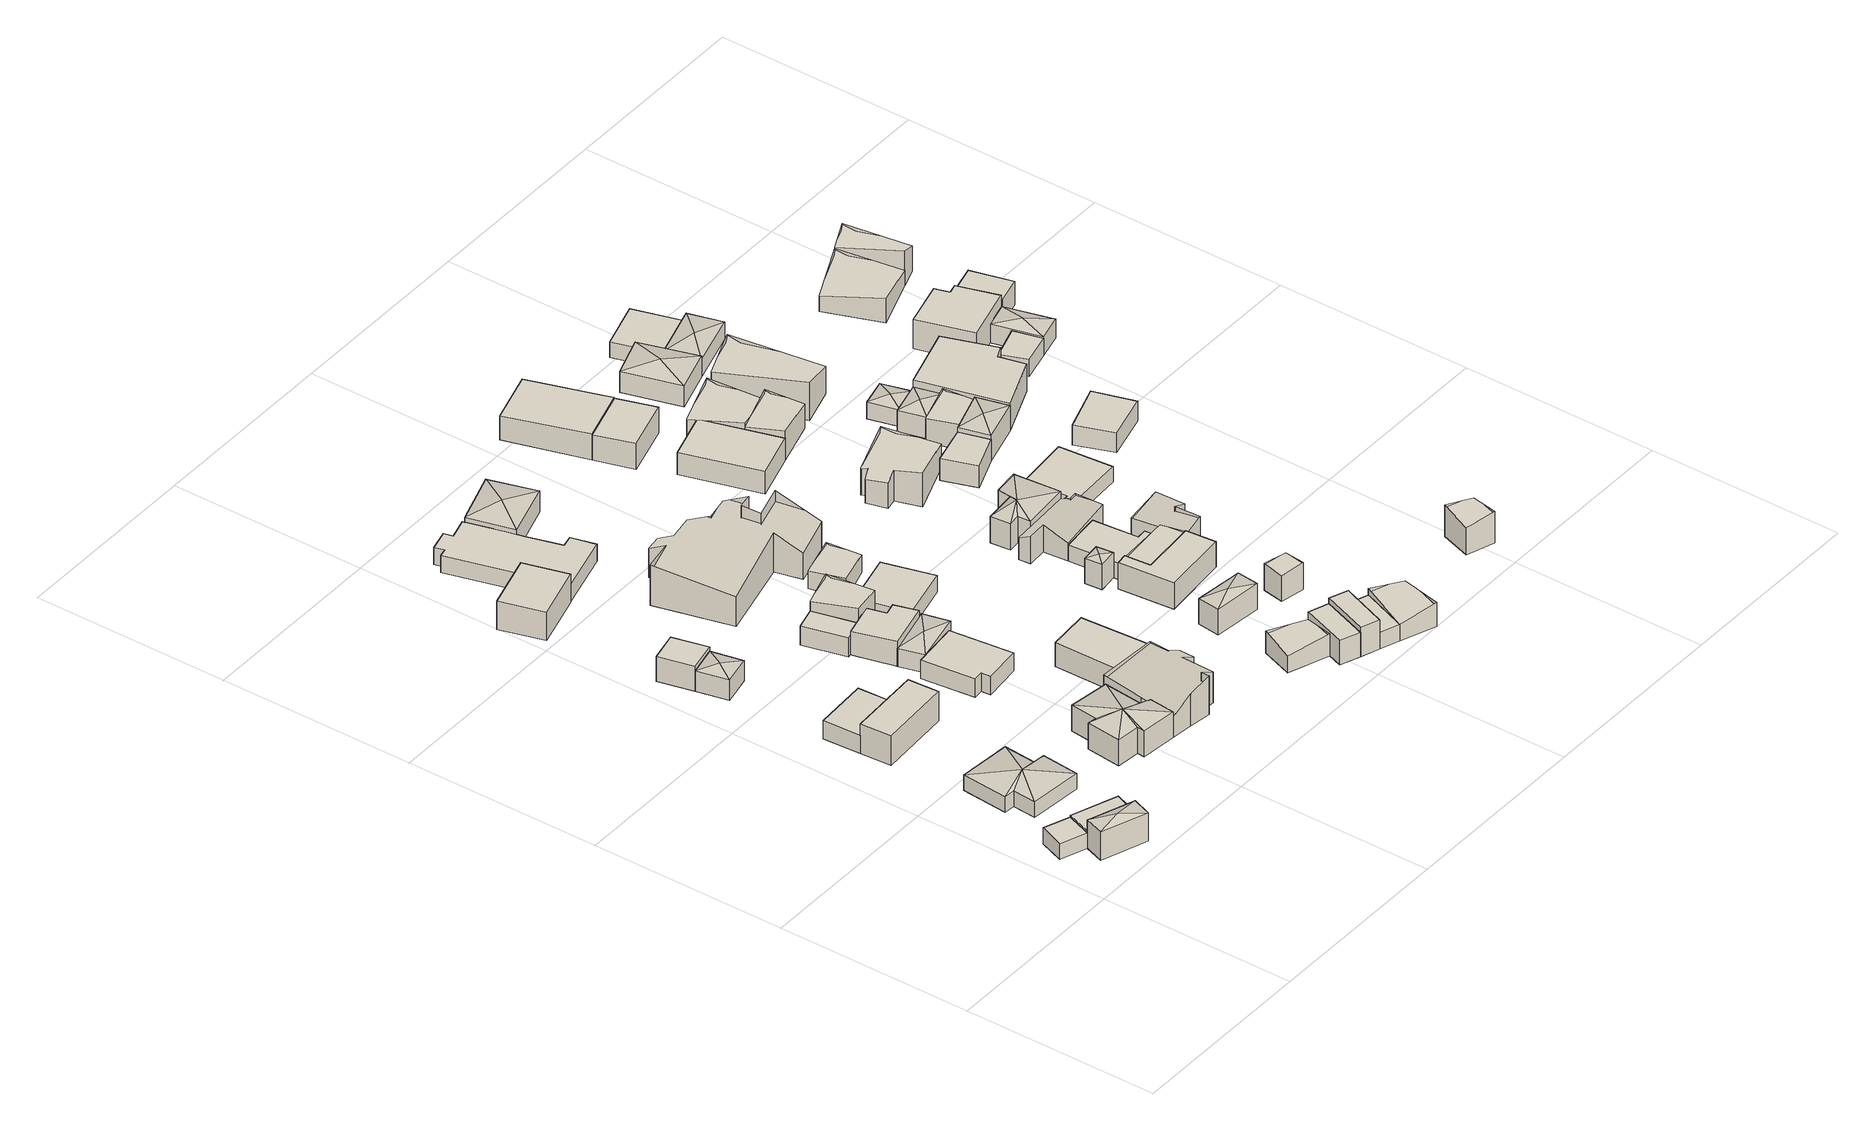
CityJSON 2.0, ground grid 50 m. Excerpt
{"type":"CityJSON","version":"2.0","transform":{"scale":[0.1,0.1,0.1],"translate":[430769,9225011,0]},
"CityObjects":{
"building1":{"type":"Building","attributes":{"Building Type":"Residential","Roof Shape":"shed","Roof Material":"Concrete Glazed Tile","Roof Material Code":1,"Roof Direction":"northwest","Building Height":4.16,"Roof Slope":19.7,"Footprint Area":46.92,"Solar PV Capacity Low":5.87,"Solar PV Capacity High":7.72,"Solar Annual Energy Low":8470,"Solar Annual Energy High":11163,"Suitable PV Area":35.07},"geometry":[{"type":"MultiSurface","lod":"2.2","boundaries":[[[0,1,2,3,4,1]],[[1,4,5,6]],[[4,3,7,5]],[[3,2,8,7]],[[2,1,6,8]],[[1,0,9,6]],[[6,5,7,8,6,9]]]}]},
"building2":{"type":"Building","attributes":{"Building Type":"Residential","Roof Shape":"hip","Roof Material":"Concrete Glazed Tile","Roof Material Code":1,"Roof Direction":"northwest","Building Height":7.69,"Roof Slope":29.2,"Footprint Area":64.71,"Solar PV Capacity Low":8.1,"Solar PV Capacity High":10.64,"Solar Annual Energy Low":11683,"Solar Annual Energy High":15397,"Suitable PV Area":48.37},"geometry":[{"type":"MultiSurface","lod":"2.2","boundaries":[[[2,10,11,12]],[[12,11,13,14]],[[11,10,15,13]],[[10,2,16,15]],[[2,12,14,16]],[[14,13,17]],[[13,15,17]],[[15,16,17]],[[16,14,17]]]}]},
"building3":{"type":"Building","attributes":{"Building Type":"Residential","Roof Shape":"shed","Roof Material":"Concrete Glazed Tile","Roof Material Code":1,"Roof Direction":"northwest","Building Height":4.63,"Roof Slope":14.7,"Footprint Area":81.91,"Solar PV Capacity Low":10.26,"Solar PV Capacity High":13.47,"Solar Annual Energy Low":14789,"Solar Annual Energy High":19491,"Suitable PV Area":61.23},"geometry":[{"type":"MultiSurface","lod":"2.2","boundaries":[[[3,2,12,18]],[[18,12,19,20]],[[12,2,21,19]],[[2,3,22,21]],[[3,18,20,22]],[[20,19,21,22]]]}]},
"building4":{"type":"Building","attributes":{"Building Type":"Residential","Roof Shape":"hip","Roof Material":"Concrete Glazed Tile","Roof Material Code":1,"Roof Direction":"west","Building Height":4.19,"Roof Slope":29.5,"Footprint Area":256.59,"Solar PV Capacity Low":32.13,"Solar PV Capacity High":42.2,"Solar Annual Energy Low":46325,"Solar Annual Energy High":61053,"Suitable PV Area":191.8},"geometry":[{"type":"MultiSurface","lod":"2.2","boundaries":[[[23,24,25,26,27,28,29,30]],[[30,29,31,32]],[[29,28,33,31]],[[28,27,34,33]],[[27,26,35,34]],[[26,25,36,35]],[[25,24,37,36]],[[24,23,38,37]],[[23,30,32,38]],[[32,31,39]],[[31,33,39]],[[33,34,39]],[[34,35,39]],[[35,36,39]],[[36,37,39]],[[37,38,39]],[[38,32,39]]]}]},
"building5":{"type":"Building","attributes":{"Building Type":"Residential","Roof Shape":"flat","Roof Material":"Clay Tile Shingle","Roof Material Code":3,"Roof Direction":"west","Building Height":4.86,"Roof Slope":9.5,"Footprint Area":135.15,"Solar PV Capacity Low":16.92,"Solar PV Capacity High":22.23,"Solar Annual Energy Low":24400,"Solar Annual Energy High":32158,"Suitable PV Area":101.02},"geometry":[{"type":"MultiSurface","lod":"2.2","boundaries":[[[40,41,42,43]],[[43,42,44,45]],[[42,41,46,44]],[[41,40,47,46]],[[40,43,45,47]],[[45,44,46,47]]]}]},
"building6":{"type":"Building","attributes":{"Building Type":"Residential","Roof Shape":"flat","Roof Material":"Concrete Glazed Tile","Roof Material Code":1,"Roof Direction":"west","Building Height":7.98,"Roof Slope":12,"Footprint Area":151.22,"Solar PV Capacity Low":18.93,"Solar PV Capacity High":24.87,"Solar Annual Energy Low":27302,"Solar Annual Energy High":35981,"Suitable PV Area":113.04},"geometry":[{"type":"MultiSurface","lod":"2.2","boundaries":[[[48,43,49,50]],[[50,49,51,52]],[[49,43,53,51]],[[43,48,54,53]],[[48,50,52,54]],[[52,51,53,54]]]}]},
"building7":{"type":"Building","attributes":{"Building Type":"Residential","Roof Shape":"hip","Roof Material":"Concrete Glazed Tile","Roof Material Code":1,"Roof Direction":"southwest","Building Height":5.51,"Roof Slope":23.1,"Footprint Area":63.02,"Solar PV Capacity Low":7.89,"Solar PV Capacity High":10.36,"Solar Annual Energy Low":11378,"Solar Annual Energy High":14995,"Suitable PV Area":47.11},"geometry":[{"type":"MultiSurface","lod":"2.2","boundaries":[[[55,56,57,58]],[[58,57,59,60]],[[57,56,61,59]],[[56,55,62,61]],[[55,58,60,62]],[[60,59,63]],[[59,61,63]],[[61,62,63]],[[62,60,63]]]}]},
"building8":{"type":"Building","attributes":{"Building Type":"Residential","Roof Shape":"flat","Roof Material":"Clay Tile Shingle","Roof Material Code":3,"Roof Direction":"southwest","Building Height":6.73,"Roof Slope":8.1,"Footprint Area":70.81,"Solar PV Capacity Low":8.87,"Solar PV Capacity High":11.64,"Solar Annual Energy Low":12784,"Solar Annual Energy High":16848,"Suitable PV Area":52.93},"geometry":[{"type":"MultiSurface","lod":"2.2","boundaries":[[[64,65,56,55]],[[55,56,66,67]],[[56,65,68,66]],[[65,64,69,68]],[[64,55,67,69]],[[67,66,68,69]]]}]},
"building9":{"type":"Building","attributes":{"Building Type":"Residential","Roof Shape":"flat","Roof Material":"Asbestos Sheet","Roof Material Code":4,"Roof Direction":"southwest","Building Height":7.66,"Roof Slope":8.2,"Footprint Area":169.26,"Solar PV Capacity Low":21.19,"Solar PV Capacity High":27.83,"Solar Annual Energy Low":30558,"Solar Annual Energy High":40273,"Suitable PV Area":126.52},"geometry":[{"type":"MultiSurface","lod":"2.2","boundaries":[[[70,71,72,73]],[[73,72,74,75]],[[72,71,76,74]],[[71,70,77,76]],[[70,73,75,77]],[[75,74,76,77]]]}]},
"building10":{"type":"Building","attributes":{"Building Type":"Residential","Roof Shape":"hip","Roof Material":"Clay Tile Shingle","Roof Material Code":3,"Roof Direction":"west","Building Height":6.98,"Roof Slope":26,"Footprint Area":216.57,"Solar PV Capacity Low":27.12,"Solar PV Capacity High":35.61,"Solar Annual Energy Low":39100,"Solar Annual Energy High":51531,"Suitable PV Area":161.89},"geometry":[{"type":"MultiSurface","lod":"2.2","boundaries":[[[78,79,80,81,82,83,84,85,86,87]],[[87,86,88,89]],[[86,85,90,88]],[[85,84,91,90]],[[84,83,92,91]],[[83,82,93,92]],[[82,81,94,93]],[[81,80,95,94]],[[80,79,96,95]],[[79,78,97,96]],[[78,87,89,97]],[[89,88,98]],[[88,90,98]],[[90,91,98]],[[91,92,98]],[[92,93,98]],[[93,94,98]],[[94,95,98]],[[95,96,98]],[[96,97,98]],[[97,89,98]]]}]},
"building11":{"type":"Building","attributes":{"Building Type":"Residential","Roof Shape":"flat","Roof Material":"Concrete Glazed Tile","Roof Material Code":1,"Roof Direction":"southwest","Building Height":5.03,"Roof Slope":6.5,"Footprint Area":191.95,"Solar PV Capacity Low":24.03,"Solar PV Capacity High":31.57,"Solar Annual Energy Low":34655,"Solar Annual Energy High":45673,"Suitable PV Area":143.48},"geometry":[{"type":"MultiSurface","lod":"2.2","boundaries":[[[99,100,101,102,103,104]],[[104,103,105,106]],[[103,102,107,105]],[[102,101,108,107]],[[101,100,109,108]],[[100,99,110,109]],[[99,104,106,110]],[[106,105,107,108,109,110]]]}]},
"building12":{"type":"Building","attributes":{"Building Type":"Residential","Roof Shape":"flat","Roof Material":"Clay Tile Shingle","Roof Material Code":3,"Roof Direction":"southwest","Building Height":5.25,"Roof Slope":9.8,"Footprint Area":66.22,"Solar PV Capacity Low":8.29,"Solar PV Capacity High":10.89,"Solar Annual Energy Low":11955,"Solar Annual Energy High":15755,"Suitable PV Area":49.5},"geometry":[{"type":"MultiSurface","lod":"2.2","boundaries":[[[111,112,113,114]],[[114,113,115,116]],[[113,112,117,115]],[[112,111,118,117]],[[111,114,116,118]],[[116,115,117,118]]]}]},
"building13":{"type":"Building","attributes":{"Building Type":"Residential","Roof Shape":"flat","Roof Material":"Clay Tile Shingle","Roof Material Code":3,"Roof Direction":"southwest","Building Height":4.65,"Roof Slope":5.8,"Footprint Area":425.89,"Solar PV Capacity Low":53.32,"Solar PV Capacity High":70.04,"Solar Annual Energy Low":76892,"Solar Annual Energy High":101338,"Suitable PV Area":318.36},"geometry":[{"type":"MultiSurface","lod":"2.2","boundaries":[[[119,120,121,122,123,124,125,126,127,128,129,130]],[[130,129,131,132]],[[129,128,133,131]],[[128,127,134,133]],[[127,126,135,134]],[[126,125,136,135]],[[125,124,137,136]],[[124,123,138,137]],[[123,122,139,138]],[[122,121,140,139]],[[121,120,141,140]],[[120,119,142,141]],[[119,130,132,142]],[[132,131,133,134,135,136,137,138,139,140,141,142]]]}]},
"building14":{"type":"Building","attributes":{"Building Type":"Residential","Roof Shape":"shed","Roof Material":"Clay Tile Shingle","Roof Material Code":3,"Roof Direction":"southwest","Building Height":6.24,"Roof Slope":19.6,"Footprint Area":121.11,"Solar PV Capacity Low":15.16,"Solar PV Capacity High":19.92,"Solar Annual Energy Low":21866,"Solar Annual Energy High":28817,"Suitable PV Area":90.53},"geometry":[{"type":"MultiSurface","lod":"2.2","boundaries":[[[143,144,145,146,147,148]],[[148,147,149,150]],[[147,146,151,149]],[[146,145,152,151]],[[145,144,153,152]],[[144,143,154,153]],[[143,148,150,154]],[[150,149,151,152,153,154]]]}]},
"building15":{"type":"Building","attributes":{"Building Type":"Residential","Roof Shape":"hip","Roof Material":"Concrete Glazed Tile","Roof Material Code":1,"Roof Direction":"southwest","Building Height":4.91,"Roof Slope":28,"Footprint Area":91.4,"Solar PV Capacity Low":11.44,"Solar PV Capacity High":15.03,"Solar Annual Energy Low":16501,"Solar Annual Energy High":21748,"Suitable PV Area":68.32},"geometry":[{"type":"MultiSurface","lod":"2.2","boundaries":[[[155,156,157,158]],[[158,157,159,160]],[[157,156,161,159]],[[156,155,162,161]],[[155,158,160,162]],[[160,159,163]],[[159,161,163]],[[161,162,163]],[[162,160,163]]]}]},
"building16":{"type":"Building","attributes":{"Building Type":"Residential","Roof Shape":"gable","Roof Material":"Clay Tile Shingle","Roof Material Code":3,"Roof Direction":"west","Building Height":5.64,"Roof Slope":31,"Footprint Area":313.37,"Solar PV Capacity Low":39.24,"Solar PV Capacity High":51.53,"Solar Annual Energy Low":56576,"Solar Annual Energy High":74563,"Suitable PV Area":234.24},"geometry":[{"type":"MultiSurface","lod":"2.2","boundaries":[[[164,165,166,167,168,169,170,171,86,172,173,174]],[[174,173,175,176]],[[173,172,177,175]],[[172,86,178,177]],[[86,171,179,178]],[[171,170,180,179]],[[170,169,181,180]],[[169,168,182,181]],[[168,167,183,182]],[[167,166,184,183]],[[166,165,185,184]],[[165,164,186,185]],[[164,174,176,186]],[[176,175,177,178,179,180,181,182,183,184,185,186]]]}]},
"building17":{"type":"Building","attributes":{"Building Type":"Residential","Roof Shape":"gable","Roof Material":"Clay Tile Shingle","Roof Material Code":3,"Roof Direction":"southwest","Building Height":7.73,"Roof Slope":28,"Footprint Area":101.47,"Solar PV Capacity Low":12.7,"Solar PV Capacity High":16.69,"Solar Annual Energy Low":18319,"Solar Annual Energy High":24143,"Suitable PV Area":75.85},"geometry":[{"type":"MultiSurface","lod":"2.2","boundaries":[[[187,111,114,188]],[[188,114,189,190]],[[114,111,191,189]],[[111,187,192,191]],[[187,188,190,192]],[[190,189,191,192]]]}]},
"building18":{"type":"Building","attributes":{"Building Type":"Residential","Roof Shape":"flat","Roof Material":"Concrete Glazed Tile","Roof Material Code":1,"Roof Direction":"west","Building Height":6.45,"Roof Slope":11.3,"Footprint Area":184.33,"Solar PV Capacity Low":23.08,"Solar PV Capacity High":30.31,"Solar Annual Energy Low":33280,"Solar Annual Energy High":43860,"Suitable PV Area":137.79},"geometry":[{"type":"MultiSurface","lod":"2.2","boundaries":[[[193,169,194,195]],[[195,194,196,197]],[[194,169,198,196]],[[169,193,199,198]],[[193,195,197,199]],[[197,196,198,199]]]}]},
"building19":{"type":"Building","attributes":{"Building Type":"Residential","Roof Shape":"gable","Roof Material":"Clay Tile Shingle","Roof Material Code":3,"Roof Direction":"southwest","Building Height":7.23,"Roof Slope":29.3,"Footprint Area":614.01,"Solar PV Capacity Low":76.88,"Solar PV Capacity High":100.97,"Solar Annual Energy Low":110855,"Solar Annual Energy High":146098,"Suitable PV Area":458.97},"geometry":[{"type":"MultiSurface","lod":"2.2","boundaries":[[[200,201,202,203,204,205,206,207,208,209,210,211,212,213,214,215]],[[215,214,216,217]],[[214,213,218,216]],[[213,212,219,218]],[[212,211,220,219]],[[211,210,221,220]],[[210,209,222,221]],[[209,208,223,222]],[[208,207,224,223]],[[207,206,225,224]],[[206,205,226,225]],[[205,204,227,226]],[[204,203,228,227]],[[203,202,229,228]],[[202,201,230,229]],[[201,200,231,230]],[[200,215,217,231]],[[217,216,218,219,220,221,222,223,224,225,226,227,228,229,230,231]]]}]},
"building20":{"type":"Building","attributes":{"Building Type":"Residential","Roof Shape":"hip","Roof Material":"Concrete Glazed Tile","Roof Material Code":1,"Roof Direction":"southwest","Building Height":5.84,"Roof Slope":20.1,"Footprint Area":179.9,"Solar PV Capacity Low":22.52,"Solar PV Capacity High":29.59,"Solar Annual Energy Low":32480,"Solar Annual Energy High":42806,"Suitable PV Area":134.48},"geometry":[{"type":"MultiSurface","lod":"2.2","boundaries":[[[232,233,234,235]],[[235,234,236,237]],[[234,233,238,236]],[[233,232,239,238]],[[232,235,237,239]],[[237,236,240]],[[236,238,240]],[[238,239,240]],[[239,237,240]]]}]},
"building21":{"type":"Building","attributes":{"Building Type":"Residential","Roof Shape":"shed","Roof Material":"Clay Tile Shingle","Roof Material Code":3,"Roof Direction":"southwest","Building Height":4.18,"Roof Slope":14.5,"Footprint Area":192.22,"Solar PV Capacity Low":24.07,"Solar PV Capacity High":31.61,"Solar Annual Energy Low":34703,"Solar Annual Energy High":45736,"Suitable PV Area":143.68},"geometry":[{"type":"MultiSurface","lod":"2.2","boundaries":[[[241,242,243,244]],[[244,243,245,246]],[[243,242,247,245]],[[242,241,248,247]],[[241,244,246,248]],[[246,245,247,248]]]}]},
"building22":{"type":"Building","attributes":{"Building Type":"Residential","Roof Shape":"gable","Roof Material":"Concrete Glazed Tile","Roof Material Code":1,"Roof Direction":"southwest","Building Height":4.81,"Roof Slope":27.8,"Footprint Area":86.46,"Solar PV Capacity Low":10.83,"Solar PV Capacity High":14.22,"Solar Annual Energy Low":15610,"Solar Annual Energy High":20572,"Suitable PV Area":64.63},"geometry":[{"type":"MultiSurface","lod":"2.2","boundaries":[[[249,250,251,252]],[[252,251,253,254]],[[251,250,255,253]],[[250,249,256,255]],[[249,252,254,256]],[[254,253,255,256]]]}]},
"building23":{"type":"Building","attributes":{"Building Type":"Residential","Roof Shape":"gable","Roof Material":"Concrete Glazed Tile","Roof Material Code":1,"Roof Direction":"northwest","Building Height":4.63,"Roof Slope":29.4,"Footprint Area":93.13,"Solar PV Capacity Low":11.66,"Solar PV Capacity High":15.31,"Solar Annual Energy Low":16813,"Solar Annual Energy High":22158,"Suitable PV Area":69.61},"geometry":[{"type":"MultiSurface","lod":"2.2","boundaries":[[[257,258,259,260]],[[260,259,261,262]],[[259,258,263,261]],[[258,257,264,263]],[[257,260,262,264]],[[262,261,263,264]]]}]},
"building24":{"type":"Building","attributes":{"Building Type":"Residential","Roof Shape":"flat","Roof Material":"Concrete Glazed Tile","Roof Material Code":1,"Roof Direction":"northwest","Building Height":6.61,"Roof Slope":11,"Footprint Area":66.4,"Solar PV Capacity Low":8.31,"Solar PV Capacity High":10.92,"Solar Annual Energy Low":11987,"Solar Annual Energy High":15799,"Suitable PV Area":49.63},"geometry":[{"type":"MultiSurface","lod":"2.2","boundaries":[[[260,265,266,267]],[[267,266,268,269]],[[266,265,270,268]],[[265,260,271,270]],[[260,267,269,271]],[[269,268,270,271]]]}]},
"building25":{"type":"Building","attributes":{"Building Type":"Residential","Roof Shape":"hip","Roof Material":"Concrete Glazed Tile","Roof Material Code":1,"Roof Direction":"northwest","Building Height":7.02,"Roof Slope":27,"Footprint Area":71.14,"Solar PV Capacity Low":8.91,"Solar PV Capacity High":11.7,"Solar Annual Energy Low":12845,"Solar Annual Energy High":16928,"Suitable PV Area":53.18},"geometry":[{"type":"MultiSurface","lod":"2.2","boundaries":[[[272,273,274,275]],[[275,274,276,277]],[[274,273,278,276]],[[273,272,279,278]],[[272,275,277,279]],[[277,276,280]],[[276,278,280]],[[278,279,280]],[[279,277,280]]]}]},
"building26":{"type":"Building","attributes":{"Building Type":"Residential","Roof Shape":"shed","Roof Material":"Concrete Glazed Tile","Roof Material Code":1,"Roof Direction":"northwest","Building Height":7.9,"Roof Slope":11.4,"Footprint Area":62.01,"Solar PV Capacity Low":7.76,"Solar PV Capacity High":10.2,"Solar Annual Energy Low":11196,"Solar Annual Energy High":14755,"Suitable PV Area":46.35},"geometry":[{"type":"MultiSurface","lod":"2.2","boundaries":[[[267,266,281,282]],[[282,281,283,284]],[[281,266,285,283]],[[266,267,286,285]],[[267,282,284,286]],[[284,283,285,286]]]}]},
"building27":{"type":"Building","attributes":{"Building Type":"Residential","Roof Shape":"hip","Roof Material":"Concrete Glazed Tile","Roof Material Code":1,"Roof Direction":"west","Building Height":6.83,"Roof Slope":21.5,"Footprint Area":22,"Solar PV Capacity Low":2.75,"Solar PV Capacity High":3.62,"Solar Annual Energy Low":3972,"Solar Annual Energy High":5235,"Suitable PV Area":16.44},"geometry":[{"type":"MultiSurface","lod":"2.2","boundaries":[[[287,288,289,290]],[[290,289,291,292]],[[289,288,293,291]],[[288,287,294,293]],[[287,290,292,294]],[[292,291,295]],[[291,293,295]],[[293,294,295]],[[294,292,295]]]}]},
"building28":{"type":"Building","attributes":{"Building Type":"Residential","Roof Shape":"shed","Roof Material":"Concrete Glazed Tile","Roof Material Code":1,"Roof Direction":"northwest","Building Height":4.47,"Roof Slope":16.7,"Footprint Area":64.53,"Solar PV Capacity Low":8.08,"Solar PV Capacity High":10.61,"Solar Annual Energy Low":11650,"Solar Annual Energy High":15353,"Suitable PV Area":48.23},"geometry":[{"type":"MultiSurface","lod":"2.2","boundaries":[[[282,281,296,297]],[[297,296,298,299]],[[296,281,300,298]],[[281,282,301,300]],[[282,297,299,301]],[[299,298,300,301]]]}]},
"building29":{"type":"Building","attributes":{"Building Type":"Residential","Roof Shape":"shed","Roof Material":"Concrete Glazed Tile","Roof Material Code":1,"Roof Direction":"west","Building Height":6.88,"Roof Slope":10.7,"Footprint Area":154,"Solar PV Capacity Low":19.28,"Solar PV Capacity High":25.33,"Solar Annual Energy Low":27804,"Solar Annual Energy High":36644,"Suitable PV Area":115.12},"geometry":[{"type":"MultiSurface","lod":"2.2","boundaries":[[[302,303,304,305,306,307]],[[307,306,308,309]],[[306,305,310,308]],[[305,304,311,310]],[[304,303,312,311]],[[303,302,313,312]],[[302,307,309,313]],[[309,308,310,311,312,313]]]}]},
"building30":{"type":"Building","attributes":{"Building Type":"Residential","Roof Shape":"gable","Roof Material":"Concrete Glazed Tile","Roof Material Code":1,"Roof Direction":"west","Building Height":5.97,"Roof Slope":27.8,"Footprint Area":94.99,"Solar PV Capacity Low":11.89,"Solar PV Capacity High":15.62,"Solar Annual Energy Low":17150,"Solar Annual Energy High":22602,"Suitable PV Area":71.01},"geometry":[{"type":"MultiSurface","lod":"2.2","boundaries":[[[314,305,304,303]],[[303,304,315,316]],[[304,305,317,315]],[[305,314,318,317]],[[314,303,316,318]],[[316,315,317,318]]]}]},
"building31":{"type":"Building","attributes":{"Building Type":"Residential","Roof Shape":"gable","Roof Material":"Concrete Glazed Tile","Roof Material Code":1,"Roof Direction":"northwest","Building Height":4.5,"Roof Slope":27.7,"Footprint Area":118.83,"Solar PV Capacity Low":14.88,"Solar PV Capacity High":19.54,"Solar Annual Energy Low":21454,"Solar Annual Energy High":28275,"Suitable PV Area":88.83},"geometry":[{"type":"MultiSurface","lod":"2.2","boundaries":[[[297,296,319,320]],[[320,319,321,322]],[[319,296,298,321]],[[296,297,323,298]],[[297,320,322,323]],[[322,321,298,323]]]}]},
"building32":{"type":"Building","attributes":{"Building Type":"Residential","Roof Shape":"flat","Roof Material":"Concrete Glazed Tile","Roof Material Code":1,"Roof Direction":"west","Building Height":4.4,"Roof Slope":14.2,"Footprint Area":156.35,"Solar PV Capacity Low":19.58,"Solar PV Capacity High":25.71,"Solar Annual Energy Low":28229,"Solar Annual Energy High":37203,"Suitable PV Area":116.87},"geometry":[{"type":"MultiSurface","lod":"2.2","boundaries":[[[324,325,326,327,305,328]],[[328,305,329,330]],[[305,327,331,329]],[[327,326,332,331]],[[326,325,333,332]],[[325,324,334,333]],[[324,328,330,334]],[[330,329,331,332,333,334]]]}]},
"building33":{"type":"Building","attributes":{"Building Type":"Residential","Roof Shape":"gable","Roof Material":"Concrete Glazed Tile","Roof Material Code":1,"Roof Direction":"west","Building Height":5.02,"Roof Slope":30.6,"Footprint Area":148.67,"Solar PV Capacity Low":18.61,"Solar PV Capacity High":24.45,"Solar Annual Energy Low":26841,"Solar Annual Energy High":35374,"Suitable PV Area":111.13},"geometry":[{"type":"MultiSurface","lod":"2.2","boundaries":[[[327,335,336,337,338,339,340,341]],[[341,340,342,343]],[[340,339,344,342]],[[339,338,345,344]],[[338,337,346,345]],[[337,336,347,346]],[[336,335,348,347]],[[335,327,349,348]],[[327,341,343,349]],[[343,342,344,345,346,347,348,349]]]}]},
"building34":{"type":"Building","attributes":{"Building Type":"Residential","Roof Shape":"gable","Roof Material":"Concrete Glazed Tile","Roof Material Code":1,"Roof Direction":"northwest","Building Height":6.9,"Roof Slope":26.7,"Footprint Area":34.76,"Solar PV Capacity Low":4.35,"Solar PV Capacity High":5.72,"Solar Annual Energy Low":6276,"Solar Annual Energy High":8271,"Suitable PV Area":25.98},"geometry":[{"type":"MultiSurface","lod":"2.2","boundaries":[[[350,351,352,353]],[[353,352,354,355]],[[352,351,356,354]],[[351,350,357,356]],[[350,353,355,357]],[[355,354,356,357]]]}]},
"building35":{"type":"Building","attributes":{"Building Type":"Residential","Roof Shape":"shed","Roof Material":"Concrete Glazed Tile","Roof Material Code":1,"Roof Direction":"southwest","Building Height":6.66,"Roof Slope":17.9,"Footprint Area":143.98,"Solar PV Capacity Low":18.03,"Solar PV Capacity High":23.68,"Solar Annual Energy Low":25994,"Solar Annual Energy High":34258,"Suitable PV Area":107.62},"geometry":[{"type":"MultiSurface","lod":"2.2","boundaries":[[[358,359,360,361]],[[361,360,362,363]],[[360,359,364,362]],[[359,358,365,364]],[[358,361,363,365]],[[363,362,364,365]]]}]},
"building36":{"type":"Building","attributes":{"Building Type":"Residential","Roof Shape":"shed","Roof Material":"Concrete Glazed Tile","Roof Material Code":1,"Roof Direction":"southwest","Building Height":6.43,"Roof Slope":17,"Footprint Area":300.13,"Solar PV Capacity Low":37.58,"Solar PV Capacity High":49.36,"Solar Annual Energy Low":54187,"Solar Annual Energy High":71414,"Suitable PV Area":224.35},"geometry":[{"type":"MultiSurface","lod":"2.2","boundaries":[[[366,367,359,358]],[[358,359,368,369]],[[359,367,370,368]],[[367,366,371,370]],[[366,358,369,371]],[[369,368,370,371]]]}]},
"building37":{"type":"Building","attributes":{"Building Type":"Residential","Roof Shape":"flat","Roof Material":"Clay Tile Shingle","Roof Material Code":3,"Roof Direction":"southwest","Building Height":6.14,"Roof Slope":14.3,"Footprint Area":257.01,"Solar PV Capacity Low":32.18,"Solar PV Capacity High":42.26,"Solar Annual Energy Low":46401,"Solar Annual Energy High":61153,"Suitable PV Area":192.11},"geometry":[{"type":"MultiSurface","lod":"2.2","boundaries":[[[372,373,374,375]],[[375,374,376,377]],[[374,373,378,376]],[[373,372,379,378]],[[372,375,377,379]],[[377,376,378,379]]]}]},
"building38":{"type":"Building","attributes":{"Building Type":"Residential","Roof Shape":"hip","Roof Material":"Concrete Glazed Tile","Roof Material Code":1,"Roof Direction":"west","Building Height":7.14,"Roof Slope":23.2,"Footprint Area":144.29,"Solar PV Capacity Low":18.07,"Solar PV Capacity High":23.73,"Solar Annual Energy Low":26050,"Solar Annual Energy High":34332,"Suitable PV Area":107.85},"geometry":[{"type":"MultiSurface","lod":"2.2","boundaries":[[[380,381,382,383,384,385,386,338]],[[338,386,387,388]],[[386,385,389,387]],[[385,384,390,389]],[[384,383,391,390]],[[383,382,392,391]],[[382,381,393,392]],[[381,380,394,393]],[[380,338,388,394]],[[388,387,395]],[[387,389,395]],[[389,390,395]],[[390,391,395]],[[391,392,395]],[[392,393,395]],[[393,394,395]],[[394,388,395]]]}]},
"building39":{"type":"Building","attributes":{"Building Type":"Residential","Roof Shape":"gable","Roof Material":"Clay Tile Shingle","Roof Material Code":3,"Roof Direction":"southwest","Building Height":6.43,"Roof Slope":28.9,"Footprint Area":211.29,"Solar PV Capacity Low":26.46,"Solar PV Capacity High":34.75,"Solar Annual Energy Low":38147,"Solar Annual Energy High":50275,"Suitable PV Area":157.94},"geometry":[{"type":"MultiSurface","lod":"2.2","boundaries":[[[396,397,398,399,400,401,402,403]],[[403,402,404,405]],[[402,401,406,404]],[[401,400,407,406]],[[400,399,408,407]],[[399,398,409,408]],[[398,397,410,409]],[[397,396,411,410]],[[396,403,405,411]],[[405,404,406,407,408,409,410,411]]]}]},
"building40":{"type":"Building","attributes":{"Building Type":"Residential","Roof Shape":"gable","Roof Material":"Concrete Glazed Tile","Roof Material Code":1,"Roof Direction":"west","Building Height":4.92,"Roof Slope":28.9,"Footprint Area":115.39,"Solar PV Capacity Low":14.45,"Solar PV Capacity High":18.98,"Solar Annual Energy Low":20833,"Solar Annual Energy High":27456,"Suitable PV Area":86.25},"geometry":[{"type":"MultiSurface","lod":"2.2","boundaries":[[[412,413,414,415,303,416]],[[416,303,417,418]],[[303,415,419,417]],[[415,414,420,419]],[[414,413,421,420]],[[413,412,422,421]],[[412,416,418,422]],[[418,417,419,420,421,422]]]}]},
"building41":{"type":"Building","attributes":{"Building Type":"Residential","Roof Shape":"gable","Roof Material":"Concrete Glazed Tile","Roof Material Code":1,"Roof Direction":"southwest","Building Height":6.68,"Roof Slope":34.9,"Footprint Area":113.88,"Solar PV Capacity Low":14.26,"Solar PV Capacity High":18.73,"Solar Annual Energy Low":20560,"Solar Annual Energy High":27097,"Suitable PV Area":85.12},"geometry":[{"type":"MultiSurface","lod":"2.2","boundaries":[[[423,424,375,425]],[[425,375,426,427]],[[375,424,428,426]],[[424,423,429,428]],[[423,425,427,429]],[[427,426,428,429]]]}]},
"building42":{"type":"Building","attributes":{"Building Type":"Residential","Roof Shape":"gable","Roof Material":"Concrete Glazed Tile","Roof Material Code":1,"Roof Direction":"southwest","Building Height":5.44,"Roof Slope":34.4,"Footprint Area":165.47,"Solar PV Capacity Low":20.72,"Solar PV Capacity High":27.21,"Solar Annual Energy Low":29874,"Solar Annual Energy High":39372,"Suitable PV Area":123.69},"geometry":[{"type":"MultiSurface","lod":"2.2","boundaries":[[[430,431,424,423]],[[423,424,432,433]],[[424,431,434,432]],[[431,430,435,434]],[[430,423,433,435]],[[433,432,434,435]]]}]},
"building43":{"type":"Building","attributes":{"Building Type":"Residential","Roof Shape":"flat","Roof Material":"Concrete Glazed Tile","Roof Material Code":1,"Roof Direction":"southwest","Building Height":5.92,"Roof Slope":12,"Footprint Area":84.69,"Solar PV Capacity Low":10.6,"Solar PV Capacity High":13.93,"Solar Annual Energy Low":15290,"Solar Annual Energy High":20151,"Suitable PV Area":63.31},"geometry":[{"type":"MultiSurface","lod":"2.2","boundaries":[[[436,437,438,439]],[[439,438,440,441]],[[438,437,442,440]],[[437,436,443,442]],[[436,439,441,443]],[[441,440,442,443]]]}]},
"building44":{"type":"Building","attributes":{"Building Type":"Residential","Roof Shape":"flat","Roof Material":"Clay Tile Shingle","Roof Material Code":3,"Roof Direction":"west","Building Height":4.22,"Roof Slope":13.3,"Footprint Area":197.63,"Solar PV Capacity Low":24.74,"Solar PV Capacity High":32.5,"Solar Annual Energy Low":35680,"Solar Annual Energy High":47024,"Suitable PV Area":147.73},"geometry":[{"type":"MultiSurface","lod":"2.2","boundaries":[[[444,445,446,338,337,447]],[[447,337,448,449]],[[337,338,450,448]],[[338,446,451,450]],[[446,445,452,451]],[[445,444,453,452]],[[444,447,449,453]],[[449,448,450,451,452,453]]]}]},
"building45":{"type":"Building","attributes":{"Building Type":"Residential","Roof Shape":"hip","Roof Material":"Concrete Glazed Tile","Roof Material Code":1,"Roof Direction":"southwest","Building Height":5.66,"Roof Slope":24.2,"Footprint Area":170.54,"Solar PV Capacity Low":21.35,"Solar PV Capacity High":28.04,"Solar Annual Energy Low":30789,"Solar Annual Energy High":40578,"Suitable PV Area":127.48},"geometry":[{"type":"MultiSurface","lod":"2.2","boundaries":[[[454,455,456,457]],[[457,456,458,459]],[[456,455,460,458]],[[455,454,461,460]],[[454,457,459,461]],[[459,458,462]],[[458,460,462]],[[460,461,462]],[[461,459,462]]]}]},
"building46":{"type":"Building","attributes":{"Building Type":"Residential","Roof Shape":"gable","Roof Material":"Clay Tile Shingle","Roof Material Code":3,"Roof Direction":"southwest","Building Height":7.37,"Roof Slope":27,"Footprint Area":230.38,"Solar PV Capacity Low":28.84,"Solar PV Capacity High":37.89,"Solar Annual Energy Low":41593,"Solar Annual Energy High":54816,"Suitable PV Area":172.21},"geometry":[{"type":"MultiSurface","lod":"2.2","boundaries":[[[463,464,465,466]],[[466,465,467,468]],[[465,464,469,467]],[[464,463,470,469]],[[463,466,468,470]],[[468,467,469,470]]]}]},
"building47":{"type":"Building","attributes":{"Building Type":"Residential","Roof Shape":"hip","Roof Material":"Concrete Glazed Tile","Roof Material Code":1,"Roof Direction":"southwest","Building Height":6.97,"Roof Slope":20.4,"Footprint Area":93.53,"Solar PV Capacity Low":11.71,"Solar PV Capacity High":15.38,"Solar Annual Energy Low":16886,"Solar Annual Energy High":22255,"Suitable PV Area":69.91},"geometry":[{"type":"MultiSurface","lod":"2.2","boundaries":[[[471,436,439,472]],[[472,439,473,474]],[[439,436,475,473]],[[436,471,476,475]],[[471,472,474,476]],[[474,473,477]],[[473,475,477]],[[475,476,477]],[[476,474,477]]]}]},
"building48":{"type":"Building","attributes":{"Building Type":"Residential","Roof Shape":"gable","Roof Material":"Concrete Glazed Tile","Roof Material Code":1,"Roof Direction":"southwest","Building Height":6.19,"Roof Slope":30.7,"Footprint Area":78.8,"Solar PV Capacity Low":9.87,"Solar PV Capacity High":12.96,"Solar Annual Energy Low":14226,"Solar Annual Energy High":18749,"Suitable PV Area":58.9},"geometry":[{"type":"MultiSurface","lod":"2.2","boundaries":[[[478,479,480,471]],[[471,480,481,482]],[[480,479,483,481]],[[479,478,484,483]],[[478,471,482,484]],[[482,481,483,484]]]}]},
"building49":{"type":"Building","attributes":{"Building Type":"Residential","Roof Shape":"hip","Roof Material":"Concrete Glazed Tile","Roof Material Code":1,"Roof Direction":"southwest","Building Height":5.66,"Roof Slope":22.2,"Footprint Area":64.41,"Solar PV Capacity Low":8.07,"Solar PV Capacity High":10.59,"Solar Annual Energy Low":11629,"Solar Annual Energy High":15327,"Suitable PV Area":48.15},"geometry":[{"type":"MultiSurface","lod":"2.2","boundaries":[[[485,486,487,478]],[[478,487,488,489]],[[487,486,490,488]],[[486,485,491,490]],[[485,478,489,491]],[[489,488,492]],[[488,490,492]],[[490,491,492]],[[491,489,492]]]}]},
"building50":{"type":"Building","attributes":{"Building Type":"Residential","Roof Shape":"gable","Roof Material":"Concrete Glazed Tile","Roof Material Code":1,"Roof Direction":"northwest","Building Height":7.34,"Roof Slope":27.8,"Footprint Area":61.03,"Solar PV Capacity Low":7.64,"Solar PV Capacity High":10.04,"Solar Annual Energy Low":11019,"Solar Annual Energy High":14522,"Suitable PV Area":45.62},"geometry":[{"type":"MultiSurface","lod":"2.2","boundaries":[[[493,494,495,496]],[[496,495,497,498]],[[495,494,499,497]],[[494,493,500,499]],[[493,496,498,500]],[[498,497,499,500]]]}]},
"building51":{"type":"Building","attributes":{"Building Type":"Residential","Roof Shape":"hip","Roof Material":"Concrete Glazed Tile","Roof Material Code":1,"Roof Direction":"southwest","Building Height":4.48,"Roof Slope":24.6,"Footprint Area":57.11,"Solar PV Capacity Low":7.15,"Solar PV Capacity High":9.39,"Solar Annual Energy Low":10311,"Solar Annual Energy High":13589,"Suitable PV Area":42.69},"geometry":[{"type":"MultiSurface","lod":"2.2","boundaries":[[[501,502,503,485]],[[485,503,504,505]],[[503,502,506,504]],[[502,501,507,506]],[[501,485,505,507]],[[505,504,508]],[[504,506,508]],[[506,507,508]],[[507,505,508]]]}]},
"building52":{"type":"Building","attributes":{"Building Type":"Residential","Roof Shape":"flat","Roof Material":"Concrete Glazed Tile","Roof Material Code":1,"Roof Direction":"southwest","Building Height":4.16,"Roof Slope":7.7,"Footprint Area":156.16,"Solar PV Capacity Low":19.55,"Solar PV Capacity High":25.68,"Solar Annual Energy Low":28194,"Solar Annual Energy High":37157,"Suitable PV Area":116.73},"geometry":[{"type":"MultiSurface","lod":"2.2","boundaries":[[[509,510,511,512]],[[512,511,513,514]],[[511,510,515,513]],[[510,509,516,515]],[[509,512,514,516]],[[514,513,515,516]]]}]},
"building53":{"type":"Building","attributes":{"Building Type":"Residential","Roof Shape":"hip","Roof Material":"Concrete Glazed Tile","Roof Material Code":1,"Roof Direction":"southwest","Building Height":4.66,"Roof Slope":22.3,"Footprint Area":130.18,"Solar PV Capacity Low":16.3,"Solar PV Capacity High":21.41,"Solar Annual Energy Low":23504,"Solar Annual Energy High":30976,"Suitable PV Area":97.31},"geometry":[{"type":"MultiSurface","lod":"2.2","boundaries":[[[517,511,457,518]],[[518,457,519,520]],[[457,511,521,519]],[[511,517,522,521]],[[517,518,520,522]],[[520,519,523]],[[519,521,523]],[[521,522,523]],[[522,520,523]]]}]},
"building54":{"type":"Building","attributes":{"Building Type":"Residential","Roof Shape":"flat","Roof Material":"Clay Tile Shingle","Roof Material Code":3,"Roof Direction":"west","Building Height":5.39,"Roof Slope":5,"Footprint Area":130.97,"Solar PV Capacity Low":16.4,"Solar PV Capacity High":21.54,"Solar Annual Energy Low":23646,"Solar Annual Energy High":31163,"Suitable PV Area":97.9},"geometry":[{"type":"MultiSurface","lod":"2.2","boundaries":[[[524,525,526,527]],[[527,526,528,529]],[[526,525,530,528]],[[525,524,531,530]],[[524,527,529,531]],[[529,528,530,531]]]}]},
"building55":{"type":"Building","attributes":{"Building Type":"Residential","Roof Shape":"flat","Roof Material":"Concrete Glazed Tile","Roof Material Code":1,"Roof Direction":"southwest","Building Height":7.47,"Roof Slope":7.8,"Footprint Area":360.4,"Solar PV Capacity Low":45.12,"Solar PV Capacity High":59.27,"Solar Annual Energy Low":65068,"Solar Annual Energy High":85754,"Suitable PV Area":269.4},"geometry":[{"type":"MultiSurface","lod":"2.2","boundaries":[[[532,533,534,485,472,535]],[[535,472,536,537]],[[472,485,538,536]],[[485,534,539,538]],[[534,533,540,539]],[[533,532,541,540]],[[532,535,537,541]],[[537,536,538,539,540,541]]]}]},
"building56":{"type":"Building","attributes":{"Building Type":"Residential","Roof Shape":"flat","Roof Material":"Concrete Glazed Tile","Roof Material Code":1,"Roof Direction":"southwest","Building Height":4.7,"Roof Slope":7.6,"Footprint Area":61.6,"Solar PV Capacity Low":7.71,"Solar PV Capacity High":10.13,"Solar Annual Energy Low":11121,"Solar Annual Energy High":14657,"Suitable PV Area":46.05},"geometry":[{"type":"MultiSurface","lod":"2.2","boundaries":[[[542,543,544,545]],[[545,544,546,547]],[[544,543,548,546]],[[543,542,549,548]],[[542,545,547,549]],[[547,546,548,549]]]}]},
"building57":{"type":"Building","attributes":{"Building Type":"Residential","Roof Shape":"shed","Roof Material":"Concrete Glazed Tile","Roof Material Code":1,"Roof Direction":"southwest","Building Height":7.82,"Roof Slope":19.5,"Footprint Area":205.82,"Solar PV Capacity Low":25.77,"Solar PV Capacity High":33.85,"Solar Annual Energy Low":37160,"Solar Annual Energy High":48974,"Suitable PV Area":153.85},"geometry":[{"type":"MultiSurface","lod":"2.2","boundaries":[[[550,551,552,553,554,555]],[[555,554,556,557]],[[554,553,558,556]],[[553,552,559,558]],[[552,551,560,559]],[[551,550,561,560]],[[550,555,557,561]],[[557,556,558,559,560,561]]]}]},
"building58":{"type":"Building","attributes":{"Building Type":"Residential","Roof Shape":"hip","Roof Material":"Concrete Glazed Tile","Roof Material Code":1,"Roof Direction":"southwest","Building Height":5.06,"Roof Slope":25.1,"Footprint Area":86.13,"Solar PV Capacity Low":10.78,"Solar PV Capacity High":14.16,"Solar Annual Energy Low":15550,"Solar Annual Energy High":20494,"Suitable PV Area":64.38},"geometry":[{"type":"MultiSurface","lod":"2.2","boundaries":[[[562,563,545,564]],[[564,545,565,566]],[[545,563,567,565]],[[563,562,568,567]],[[562,564,566,568]],[[566,565,569]],[[565,567,569]],[[567,568,569]],[[568,566,569]]]}]},
"building59":{"type":"Building","attributes":{"Building Type":"Residential","Roof Shape":"gable","Roof Material":"Concrete Glazed Tile","Roof Material Code":1,"Roof Direction":"southwest","Building Height":4.2,"Roof Slope":26.9,"Footprint Area":217.61,"Solar PV Capacity Low":27.25,"Solar PV Capacity High":35.79,"Solar Annual Energy Low":39288,"Solar Annual Energy High":51778,"Suitable PV Area":162.66},"geometry":[{"type":"MultiSurface","lod":"2.2","boundaries":[[[570,571,572,573]],[[573,572,574,575]],[[572,571,576,574]],[[571,570,577,576]],[[570,573,575,577]],[[575,574,576,577]]]}]},
"building60":{"type":"Building","attributes":{"Building Type":"Residential","Roof Shape":"flat","Roof Material":"Concrete Glazed Tile","Roof Material Code":1,"Roof Direction":"southwest","Building Height":6.52,"Roof Slope":11.4,"Footprint Area":78.17,"Solar PV Capacity Low":9.79,"Solar PV Capacity High":12.85,"Solar Annual Energy Low":14113,"Solar Annual Energy High":18599,"Suitable PV Area":58.43},"geometry":[{"type":"MultiSurface","lod":"2.2","boundaries":[[[578,579,580,581]],[[581,580,582,583]],[[580,579,584,582]],[[579,578,585,584]],[[578,581,583,585]],[[583,582,584,585]]]}]},
"building61":{"type":"Building","attributes":{"Building Type":"Residential","Roof Shape":"gable","Roof Material":"Concrete Glazed Tile","Roof Material Code":1,"Roof Direction":"southwest","Building Height":6.92,"Roof Slope":29,"Footprint Area":85.55,"Solar PV Capacity Low":10.71,"Solar PV Capacity High":14.07,"Solar Annual Energy Low":15446,"Solar Annual Energy High":20357,"Suitable PV Area":63.95},"geometry":[{"type":"MultiSurface","lod":"2.2","boundaries":[[[570,573,586,587]],[[587,586,588,589]],[[586,573,590,588]],[[573,570,591,590]],[[570,587,589,591]],[[589,588,590,591]]]}]}
},
"vertices":[
[59,161,0],[58,161,0],[126,137,0],[147,199,0],[81,223,0],[81,223,45],[58,161,42],[147,199,44],[126,137,42],[59,161,42],
[108,88,0],[225,46,0],[243,95,0],[225,46,77],[243,95,77],[108,88,77],[126,137,77],[175,92,85],
[265,157,0],[243,95,46],[265,157,48],[126,137,47],[147,199,49],
[262,380,0],[269,464,0],[135,476,0],[124,356,0],[152,354,0],[147,294,0],[284,282,0],[293,377,0],[284,282,42],[293,377,42],[147,294,42],[152,354,42],[124,356,42],[135,476,42],[269,464,42],[262,380,42],[208,373,58],
[248,743,0],[242,839,0],[103,831,0],[108,735,0],[103,831,49],[108,735,49],[242,839,49],[248,743,49],
[298,746,0],[113,655,0],[303,667,0],[113,655,80],[303,667,80],[108,735,80],[298,746,80],
[152,1172,0],[76,1155,0],[94,1075,0],[169,1092,0],[94,1075,55],[169,1092,55],[76,1155,55],[152,1172,55],[123,1123,63],
[130,1261,0],[55,1244,0],[76,1155,67],[152,1172,67],[55,1244,67],[130,1261,67],
[142,1672,0],[0,1632,0],[32,1521,0],[173,1561,0],[32,1521,77],[173,1561,77],[0,1632,77],[142,1672,77],
[538,292,0],[549,400,0],[445,414,0],[437,344,0],[414,347,0],[404,258,0],[465,252,0],[463,233,0],[556,223,0],[563,289,0],[556,223,70],[563,289,70],[463,233,70],[465,252,70],[404,258,70],[414,347,70],[437,344,70],[445,414,70],[549,400,70],[538,292,70],[483,305,85],
[525,803,0],[402,789,0],[418,654,0],[443,656,0],[445,632,0],[543,643,0],[445,632,50],[543,643,50],[443,656,50],[418,654,50],[402,789,50],[525,803,50],
[401,1085,0],[344,1070,0],[372,960,0],[428,974,0],[372,960,52],[428,974,52],[344,1070,52],[401,1085,52],
[246,1788,0],[219,1886,0],[166,1871,0],[160,1894,0],[107,1880,0],[113,1856,0],[92,1851,0],[172,1561,0],[326,1603,0],[311,1665,0],[281,1658,0],[255,1749,0],[281,1658,46],[255,1749,46],[311,1665,46],[326,1603,46],[172,1561,46],[92,1851,46],[113,1856,46],[107,1880,46],[160,1894,46],[166,1871,46],[219,1886,46],[246,1788,46],
[512,945,0],[481,937,0],[470,985,0],[381,962,0],[408,855,0],[527,885,0],[408,855,67],[527,885,66],[381,962,63],[470,985,62],[481,937,64],[512,945,64],
[539,888,0],[407,856,0],[424,792,0],[555,821,0],[424,792,49],[555,821,49],[407,856,49],[539,888,49],[481,839,58],
[708,228,0],[717,317,0],[753,313,0],[757,354,0],[721,358,0],[726,410,0],[576,425,0],[566,316,0],[612,217,0],[669,210,0],[671,232,0],[669,210,104],[671,232,103],[612,217,87],[556,223,56],[566,316,61],[576,425,67],[726,410,73],[721,358,76],[757,354,56],[753,313,59],[717,317,78],[708,228,83],
[487,1106,0],[515,996,0],[428,974,91],[515,996,77],[401,1085,77],[487,1106,90],
[612,421,0],[715,588,0],[610,580,0],[715,588,65],[610,580,65],[726,410,65],[612,421,65],
[538,1317,0],[527,1363,0],[568,1373,0],[553,1431,0],[486,1414,0],[472,1468,0],[401,1450,0],[392,1489,0],[346,1478,0],[356,1439,0],[267,1416,0],[316,1221,0],[521,1272,0],[538,1205,0],[639,1230,0],[613,1335,0],[639,1230,85],[613,1335,138],[538,1205,72],[521,1272,106],[316,1221,80],[267,1416,109],[356,1439,98],[346,1478,78],[392,1489,72],[401,1450,92],[472,1468,83],[486,1414,110],[553,1431,102],[568,1373,131],[527,1363,136],[538,1317,129],
[358,1926,0],[221,1881,0],[251,1764,0],[394,1807,0],[251,1764,58],[394,1807,58],[221,1881,58],[358,1926,58],[306,1844,70],
[642,1075,0],[505,1041,0],[533,910,0],[674,944,0],[533,910,46],[674,944,45],[505,1041,43],[642,1075,42],
[613,1198,0],[518,1177,0],[536,1088,0],[633,1117,0],[536,1088,56],[633,1117,48],[518,1177,48],[613,1198,58],
[919,242,0],[890,162,0],[993,124,0],[1022,204,0],[993,124,60],[1022,204,46],[890,162,46],[919,242,60],
[980,88,0],[1030,69,0],[1073,186,0],[1030,69,66],[1073,186,66],[980,88,66],[1022,204,66],
[917,420,0],[910,363,0],[1035,350,0],[1041,406,0],[1035,350,70],[1041,406,70],[910,363,70],[917,420,70],[976,385,77],
[1077,52,0],[1120,168,0],[1077,52,79],[1120,168,81],[1030,69,79],[1073,186,81],
[888,706,0],[892,662,0],[942,667,0],[937,711,0],[942,667,68],[937,711,68],[892,662,68],[888,706,68],[915,687,72],
[1126,34,0],[1169,150,0],[1126,34,45],[1169,150,47],[1077,52,45],[1120,168,47],
[1104,512,0],[1097,588,0],[950,574,0],[944,639,0],[915,636,0],[928,495,0],[915,636,72],[928,495,71],[944,639,71],[950,574,71],[1097,588,69],[1104,512,69],
[1090,652,0],[950,574,60],[1097,588,66],[944,639,66],[1090,652,60],
[1216,1,0],[1259,117,0],[1216,1,65],[1259,117,45],[1169,150,65],
[1070,679,0],[1045,677,0],[1034,792,0],[931,782,0],[1073,651,0],[944,639,44],[1073,651,44],[931,782,44],[1034,792,44],[1045,677,44],[1070,679,44],
[1077,796,0],[1070,865,0],[1050,863,0],[1048,888,0],[872,871,0],[875,841,0],[925,845,0],[875,841,75],[925,845,73],[872,871,59],[1048,888,50],[1050,863,63],[1070,865,62],[1077,796,58],[931,782,50],
[1161,367,0],[1099,378,0],[1089,324,0],[1151,312,0],[1089,324,69],[1151,312,73],[1099,378,73],[1161,367,69],
[748,1867,0],[612,1827,0],[641,1729,0],[776,1768,0],[641,1729,71],[776,1768,70],[612,1827,68],[748,1867,67],
[688,2071,0],[552,2031,0],[612,1827,70],[748,1867,69],[552,2031,65],[688,2071,64],
[801,1683,0],[679,1647,0],[736,1453,0],[858,1489,0],[736,1453,61],[858,1489,61],[679,1647,61],[801,1683,61],
[1037,1006,0],[971,999,0],[974,965,0],[884,957,0],[889,906,0],[919,909,0],[922,876,0],[922,876,71],[1048,888,71],[919,909,71],[889,906,71],[884,957,71],[974,965,71],[971,999,71],[1037,1006,71],[955,938,82],
[862,1269,0],[838,1259,0],[852,1207,0],[881,1214,0],[901,1151,0],[1038,1202,0],[988,1328,0],[856,1284,0],[988,1328,86],[856,1284,72],[1038,1202,64],[901,1151,92],[881,1214,83],[852,1207,70],[838,1259,64],[862,1269,75],
[1152,658,0],[1194,662,0],[1187,735,0],[1084,725,0],[1158,594,0],[1097,588,56],[1158,594,67],[1084,725,49],[1187,735,53],[1194,662,49],[1152,658,70],
[951,1612,0],[832,1578,0],[976,1524,0],[858,1489,81],[976,1524,67],[832,1578,67],[951,1612,81],
[913,1741,0],[794,1706,0],[832,1578,78],[951,1612,54],[794,1706,54],[913,1741,78],
[1100,1204,0],[1000,1178,0],[1029,1093,0],[1121,1129,0],[1029,1093,59],[1121,1129,59],[1000,1178,59],[1100,1204,59],
[1205,1009,0],[1064,997,0],[1073,889,0],[1217,872,0],[1050,863,42],[1217,872,42],[1048,888,42],[1073,889,42],[1064,997,42],[1205,1009,42],
[948,1959,0],[843,1923,0],[884,1779,0],[993,1813,0],[884,1779,57],[993,1813,57],[843,1923,57],[948,1959,57],[917,1868,70],
[941,1749,0],[1005,1532,0],[1103,1561,0],[1039,1778,0],[1103,1561,74],[1039,1778,103],[1005,1532,103],[941,1749,74],
[1211,1240,0],[1232,1160,0],[1121,1129,70],[1232,1160,70],[1100,1204,70],[1211,1240,70],[1166,1183,78],
[1193,1312,0],[1094,1285,0],[1111,1208,0],[1111,1208,70],[1211,1240,62],[1094,1285,62],[1193,1312,71],
[1175,1379,0],[1086,1356,0],[1104,1288,0],[1104,1288,57],[1193,1312,57],[1086,1356,57],[1175,1379,57],[1139,1334,64],
[1486,178,0],[1460,101,0],[1531,77,0],[1557,153,0],[1531,77,86],[1557,153,73],[1460,101,73],[1486,178,86],
[1155,1454,0],[1084,1436,0],[1104,1360,0],[1104,1360,45],[1175,1379,45],[1084,1436,45],[1155,1454,45],[1129,1407,53],
[1053,2051,0],[931,2015,0],[966,1897,0],[1088,1933,0],[966,1897,42],[1088,1933,42],[931,2015,42],[1053,2051,42],
[1107,1939,0],[1132,1853,0],[993,1813,47],[1132,1853,47],[966,1897,47],[1107,1939,47],[1049,1875,57],
[1394,1063,0],[1272,1022,0],[1307,928,0],[1425,959,0],[1307,928,54],[1425,959,54],[1272,1022,54],[1394,1063,54],
[1352,1281,0],[1382,1296,0],[1336,1427,0],[1368,1216,0],[1232,1160,75],[1368,1216,75],[1175,1379,75],[1336,1427,75],[1382,1296,75],[1352,1281,75],
[1475,1334,0],[1389,1307,0],[1414,1243,0],[1494,1262,0],[1414,1243,47],[1494,1262,47],[1389,1307,47],[1475,1334,47],
[1498,1505,0],[1473,1498,0],[1463,1536,0],[1346,1505,0],[1384,1362,0],[1525,1400,0],[1384,1362,84],[1525,1400,83],[1346,1505,79],[1463,1536,78],[1473,1498,79],[1498,1505,79],
[1528,1400,0],[1462,1383,0],[1560,1279,0],[1494,1262,51],[1560,1279,51],[1462,1383,51],[1528,1400,51],[1511,1331,60],
[1464,1802,0],[1333,1748,0],[1386,1606,0],[1517,1653,0],[1386,1606,66],[1517,1653,42],[1333,1748,42],[1464,1802,66],
[1505,1507,0],[1533,1402,0],[1602,1420,0],[1574,1525,0],[1602,1420,65],[1574,1525,65],[1533,1402,65],[1505,1507,65],
[1568,1671,0],[1515,1820,0],[1568,1671,69],[1515,1820,95],[1517,1653,95],[1464,1802,69]
]}
